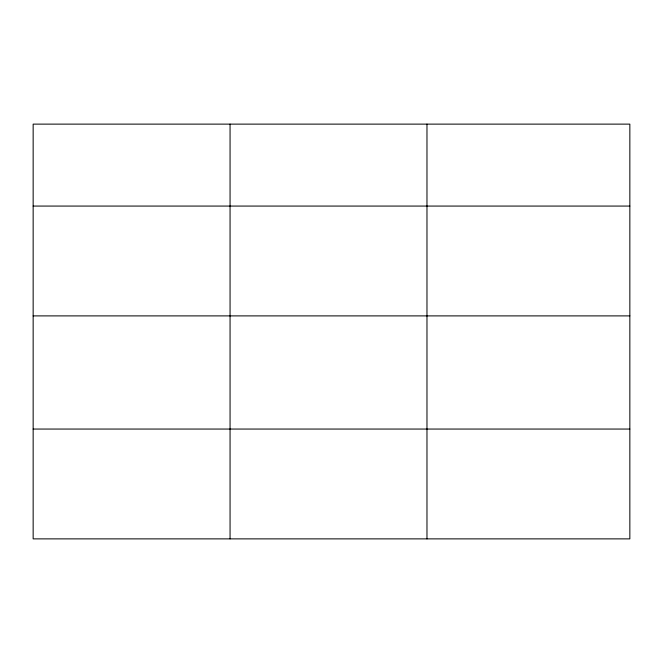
<?xml version="1.0" encoding="UTF-8"?>
<svg xmlns="http://www.w3.org/2000/svg" width="663" height="663" viewBox="0 0 663 663"><rect width="100%" height="100%" fill="white"/><g stroke="black" fill="none" stroke-linecap="round" stroke-linejoin="round"><path stroke-width="0.99" d="M629.85 315.895L629.85 124.122L33.15 124.122L33.15 538.878L629.85 538.878L629.85 315.895L33.15 315.895M33.15 206.069L629.85 206.069M33.15 429.052L629.85 429.052M426.972 124.122L426.972 538.878M230.061 124.122L230.061 538.878"/></g></svg>
